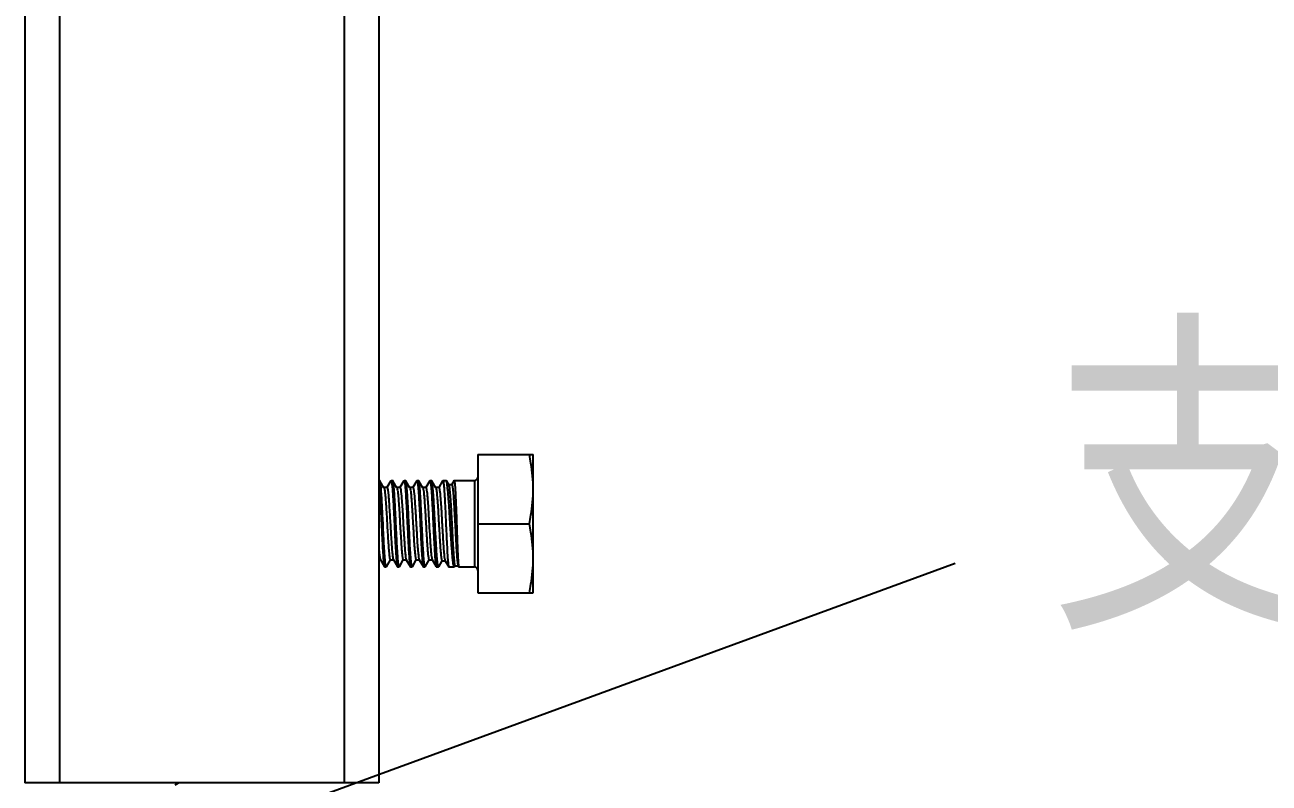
# Model space of a CAD drawing. Extents: x 1680110 to 4798266, y 269661 to 1249705.
# Drawn here: x 2404151 to 2405387, y 647321 to 648074 of the extents above; entities that cross this region are included whole.
import ezdxf

# ---------------------------------------------------------------- set-up
doc = ezdxf.new("R2010")
doc.units = 0
doc.header["$LTSCALE"] = 1000
doc.header["$MEASUREMENT"] = 0
doc.styles.get("Standard").update_dxf_attribs({"font": 'gbenor.shx', "bigfont": 'gbcbig.shx'})
doc.dimstyles.get("Standard").update_dxf_attribs({"dimscale": 100, "dimtxt": 3.5, "dimasz": 1, "dimexe": 2.5, "dimexo": 3, "dimgap": 1.5, "dimtad": 1, "dimdec": 0, "dimzin": 0, "dimdsep": 46, "dimtxsty": 'Standard', "dimblk": 'ARCHTICK', "dimcen": 0.09, "dimadec": 0, "dimazin": 0, "dimtfac": 1, "dimtdec": 0, "dimtix": 1, "dimtmove": 2, "dimatfit": 3, "dimfxl": 1, "dimtolj": 1, "dimtzin": 0, "dimarcsym": 0})

# ---------------------------------------------------------------- blocks, each defined once
blk = doc.blocks.new('gfhhrryyfd')
at = {"linetype": 'Continuous'}
for p, q in [((3692945, -1757267.8), (3692945, -1760122.7)), ((3692979.3, -1757267.8), (3692979.3, -1760122.7)), ((3693262.2, -1757267.8), (3693262.2, -1760122.7)), ((3693296.5, -1757267.8), (3693296.5, -1760122.7)), ((3693395, -1759796.9), (3693449.9, -1759796.9)), ((3693395, -1759796.9), (3693395, -1759934.1)), ((3693449.9, -1759934.1), (3693449.9, -1759796.9)), ((3693296.5, -1759822.6), (3693297.5, -1759822.6)), ((3693301.7, -1759829.8), (3693297.7, -1759822.8)), ((3693304.8, -1759829.6), (3693301.6, -1759829.6)), ((3693308.6, -1759822.8), (3693304.7, -1759829.6)), ((3693308.6, -1759822.8), (3693308.8, -1759822.6)), ((3693308.8, -1759822.6), (3693310.4, -1759822.6)), ((3693310.6, -1759822.8), (3693310.4, -1759822.6)), ((3693314.6, -1759829.8), (3693310.6, -1759822.8)), ((3693317.6, -1759829.6), (3693314.5, -1759829.6)), ((3693321.5, -1759822.8), (3693317.5, -1759829.6)), ((3693321.5, -1759822.8), (3693321.6, -1759822.6)), ((3693321.6, -1759822.6), (3693323.3, -1759822.6)), ((3693323.4, -1759822.8), (3693323.3, -1759822.6)), ((3693327.5, -1759829.8), (3693323.4, -1759822.8)), ((3693330.5, -1759829.6), (3693327.4, -1759829.6)), ((3693334.3, -1759822.8), (3693330.4, -1759829.6)), ((3693334.3, -1759822.8), (3693334.5, -1759822.6)), ((3693334.5, -1759822.6), (3693336.1, -1759822.6)), ((3693336.3, -1759822.8), (3693336.1, -1759822.6)), ((3693340.3, -1759829.8), (3693336.3, -1759822.8)), ((3693343.3, -1759829.6), (3693340.2, -1759829.6)), ((3693340.3, -1759829.8), (3693340.4, -1759829.8)), ((3693347.2, -1759822.8), (3693343.2, -1759829.6)), ((3693347.2, -1759822.8), (3693347.4, -1759822.6)), ((3693347.4, -1759822.6), (3693349, -1759822.6)), ((3693349.2, -1759822.8), (3693349, -1759822.6)), ((3693353.2, -1759829.7), (3693349.2, -1759822.8)), ((3693356.2, -1759829.5), (3693353.1, -1759829.5)), ((3693360, -1759822.8), (3693356.1, -1759829.5)), ((3693360, -1759822.8), (3693360.2, -1759822.6)), ((3693360.2, -1759822.6), (3693363.5, -1759822.6)), ((3693363.7, -1759822.9), (3693363.5, -1759822.6)), ((3693366, -1759826.8), (3693363.7, -1759822.9)), ((3693369.1, -1759826.8), (3693366, -1759826.8)), ((3693366.1, -1759826.9), (3693366, -1759826.8)), ((3693371.3, -1759822.7), (3693369, -1759826.7)), ((3693369, -1759826.7), (3693369, -1759826.8)), ((3693371.3, -1759822.7), (3693371.5, -1759822.6)), ((3693371.5, -1759822.6), (3693391.6, -1759822.6)), ((3693391.6, -1759822.6), (3693391.6, -1759908.4)), ((3693395, -1759865.5), (3693446.1, -1759865.5)), ((3693296.5, -1759901.4), (3693298.2, -1759901.4)), ((3693298.1, -1759901.3), (3693302.2, -1759908.2)), ((3693304.1, -1759908.2), (3693308.1, -1759901.4)), ((3693308, -1759901.4), (3693311.1, -1759901.4)), ((3693311, -1759901.3), (3693315, -1759908.2)), ((3693317, -1759908.2), (3693320.9, -1759901.4)), ((3693320.8, -1759901.4), (3693323.9, -1759901.4)), ((3693323.8, -1759901.3), (3693327.9, -1759908.2)), ((3693329.9, -1759908.2), (3693333.8, -1759901.4)), ((3693333.7, -1759901.4), (3693336.8, -1759901.4)), ((3693336.7, -1759901.3), (3693340.8, -1759908.2)), ((3693342.7, -1759908.2), (3693346.7, -1759901.4)), ((3693346.6, -1759901.4), (3693349.7, -1759901.4)), ((3693349.5, -1759901.1), (3693349.6, -1759901.3)), ((3693349.6, -1759901.3), (3693353.6, -1759908.2)), ((3693356.1, -1759908.2), (3693359.5, -1759902.3)), ((3693359.4, -1759902.3), (3693362.6, -1759902.3)), ((3693362.5, -1759902.2), (3693366, -1759908.3)), ((3693302.2, -1759908.2), (3693302.4, -1759908.4)), ((3693302.4, -1759908.4), (3693304, -1759908.4)), ((3693304.1, -1759908.2), (3693304, -1759908.4)), ((3693315, -1759908.2), (3693315.2, -1759908.4)), ((3693315.2, -1759908.4), (3693316.8, -1759908.4)), ((3693317, -1759908.2), (3693316.8, -1759908.4)), ((3693327.9, -1759908.2), (3693328.1, -1759908.4)), ((3693328.1, -1759908.4), (3693329.7, -1759908.4)), ((3693329.9, -1759908.2), (3693329.7, -1759908.4)), ((3693340.8, -1759908.2), (3693340.9, -1759908.4)), ((3693340.9, -1759908.4), (3693342.5, -1759908.4)), ((3693342.7, -1759908.2), (3693342.5, -1759908.4)), ((3693353.6, -1759908.2), (3693353.8, -1759908.4)), ((3693353.8, -1759908.4), (3693355.9, -1759908.4)), ((3693356.1, -1759908.2), (3693355.9, -1759908.4)), ((3693366, -1759908.3), (3693366.1, -1759908.4)), ((3693366.1, -1759908.4), (3693371.7, -1759908.4)), ((3693372, -1759908.1), (3693371.7, -1759908.4)), ((3693372, -1759908.1), (3693372.4, -1759907.4)), ((3693372.3, -1759907.3), (3693375.5, -1759907.3)), ((3693375.4, -1759907.2), (3693376, -1759908.3)), ((3693376, -1759908.3), (3693376.1, -1759908.4)), ((3693376.1, -1759908.4), (3693391.6, -1759908.4)), ((3693395, -1759934.1), (3693449.9, -1759934.1)), ((3693296.5, -1760122.7), (3692945, -1760122.7)), ((3693094.1, -1760124.8), (3693097.7, -1760122.7))]:
    blk.add_line(p, q, dxfattribs=at)
for centre, start, end in [((3693391.6, -1759819.2), 270, 0), ((3693391.6, -1759911.8), 0, 90)]:
    blk.add_arc(centre, 3.43, start, end, dxfattribs=at)
for points, knots in [([(3693449.9, -1759831.2), (3693449.9, -1759822.6), (3693448.8, -1759811.1), (3693446.6, -1759799.8), (3693446.1, -1759796.9)], [0, 0, 0, 0, 0.749211, 1, 1, 1, 1]), ([(3693296.5, -1759824.1), (3693296.8, -1759826), (3693297.3, -1759831.1), (3693297.9, -1759840.3), (3693298.5, -1759852.2), (3693298.9, -1759860.9), (3693299.1, -1759865.5)], [0, 0, 0, 0, 0.140047, 0.370694, 0.667791, 1, 1, 1, 1]), ([(3693297.7, -1759822.8), (3693297.7, -1759822.8), (3693297.7, -1759822.7), (3693297.6, -1759822.6), (3693297.5, -1759822.6)], [0, 0, 0, 0, 0.33644, 1, 1, 1, 1]), ([(3693299.8, -1759846.7), (3693299.7, -1759843.6), (3693299.4, -1759839.2), (3693299, -1759833.7), (3693298.8, -1759830.3), (3693298.5, -1759827.5), (3693298.3, -1759825.3), (3693298, -1759823.8), (3693297.8, -1759823), (3693297.7, -1759822.8)], [0, 0, 0, 0, 0.384278, 0.548795, 0.691198, 0.809122, 0.900672, 0.964483, 1, 1, 1, 1]), ([(3693301.7, -1759829.8), (3693301.9, -1759830), (3693302.1, -1759830.7), (3693302.3, -1759832), (3693302.6, -1759833.8), (3693302.9, -1759837.3), (3693303.4, -1759842.6), (3693303.7, -1759847.2), (3693303.8, -1759849.7)], [0, 0, 0, 0, 0.038835, 0.104857, 0.1976, 0.315752, 0.620526, 1, 1, 1, 1]), ([(3693304.8, -1759829.6), (3693304.9, -1759829.6), (3693305.2, -1759830.2), (3693305.4, -1759831.1), (3693305.7, -1759832.9), (3693305.9, -1759835.2), (3693306.2, -1759838.2), (3693306.6, -1759843.1), (3693306.9, -1759847), (3693307, -1759849.7)], [0, 0, 0, 0, 0.022134, 0.075093, 0.160257, 0.276417, 0.421479, 0.592671, 1, 1, 1, 1]), ([(3693308.8, -1759822.6), (3693308.8, -1759822.6), (3693309, -1759822.8), (3693309.2, -1759823.3), (3693309.4, -1759824.6), (3693309.7, -1759826.6), (3693310, -1759829.4), (3693310.2, -1759832.9), (3693310.5, -1759837), (3693310.8, -1759841.7), (3693311, -1759845), (3693311.1, -1759846.7)], [0, 0, 0, 0, 0.007293, 0.021459, 0.073997, 0.159035, 0.275243, 0.420481, 0.591942, 0.786408, 1, 1, 1, 1]), ([(3693313.6, -1759865.5), (3693313.4, -1759860.3), (3693313, -1759852.7), (3693312.5, -1759843.1), (3693312.1, -1759836.8), (3693311.8, -1759831.5), (3693311.4, -1759827.4), (3693311.1, -1759824.8), (3693310.8, -1759823.4), (3693310.7, -1759822.9), (3693310.6, -1759822.8)], [0, 0, 0, 0, 0.363934, 0.530187, 0.678191, 0.802879, 0.899992, 0.966292, 0.987243, 1, 1, 1, 1]), ([(3693314.6, -1759829.8), (3693314.7, -1759829.9), (3693314.8, -1759830.4), (3693315.1, -1759831.6), (3693315.4, -1759834), (3693315.8, -1759837.7), (3693316.2, -1759842.3), (3693316.6, -1759847.8), (3693317, -1759854), (3693317.3, -1759860.5), (3693317.7, -1759867.3), (3693318.1, -1759873.9), (3693318.5, -1759880.3), (3693318.9, -1759886.1), (3693319.2, -1759891.2), (3693319.6, -1759895.4), (3693319.9, -1759898.2), (3693320.2, -1759899.9), (3693320.4, -1759900.7), (3693320.6, -1759901.2), (3693320.7, -1759901.4), (3693320.8, -1759901.4)], [0, 0, 0, 0, 0.007395, 0.019019, 0.054844, 0.106491, 0.172173, 0.249556, 0.335869, 0.428015, 0.522682, 0.616468, 0.706, 0.788063, 0.859716, 0.918399, 0.962047, 0.977755, 0.989231, 0.996485, 1, 1, 1, 1]), ([(3693317.6, -1759829.6), (3693317.7, -1759829.6), (3693317.9, -1759829.8), (3693318, -1759830.3), (3693318.2, -1759831.1), (3693318.5, -1759832.8), (3693318.8, -1759835.6), (3693319.2, -1759839.8), (3693319.6, -1759844.9), (3693320, -1759850.7), (3693320.4, -1759857.1), (3693320.7, -1759863.8), (3693321.1, -1759870.5), (3693321.5, -1759877.1), (3693321.9, -1759883.2), (3693322.3, -1759888.7), (3693322.6, -1759893.4), (3693323, -1759897), (3693323.3, -1759899.4), (3693323.6, -1759900.7), (3693323.8, -1759901.1), (3693323.8, -1759901.3)], [0, 0, 0, 0, 0.003516, 0.010771, 0.022251, 0.037961, 0.081618, 0.140314, 0.21198, 0.294058, 0.383605, 0.477402, 0.572078, 0.664229, 0.750542, 0.827917, 0.893586, 0.945213, 0.981012, 0.992619, 1, 1, 1, 1]), ([(3693321.6, -1759822.6), (3693321.7, -1759822.6), (3693321.9, -1759823), (3693322.1, -1759823.6), (3693322.3, -1759824.6), (3693322.5, -1759826), (3693322.7, -1759827.8), (3693322.9, -1759830.9), (3693323.3, -1759835.6), (3693323.7, -1759842), (3693324.1, -1759849.3), (3693324.5, -1759857.3), (3693324.7, -1759862.7), (3693324.9, -1759865.5)], [0, 0, 0, 0, 0.006687, 0.021748, 0.045922, 0.079138, 0.121135, 0.17154, 0.295605, 0.446631, 0.618866, 0.805704, 1, 1, 1, 1]), ([(3693326.5, -1759865.5), (3693326.2, -1759860.3), (3693325.9, -1759852.7), (3693325.3, -1759843.1), (3693325, -1759836.8), (3693324.6, -1759831.5), (3693324.2, -1759827.4), (3693323.9, -1759824.8), (3693323.7, -1759823.4), (3693323.5, -1759822.9), (3693323.4, -1759822.8)], [0, 0, 0, 0, 0.363936, 0.530191, 0.678194, 0.802878, 0.899991, 0.966291, 0.987243, 1, 1, 1, 1]), ([(3693327.5, -1759829.8), (3693327.6, -1759829.9), (3693327.7, -1759830.4), (3693328, -1759831.6), (3693328.3, -1759834), (3693328.7, -1759837.7), (3693329.1, -1759842.3), (3693329.4, -1759847.8), (3693329.8, -1759854), (3693330.2, -1759860.5), (3693330.6, -1759867.3), (3693331, -1759873.9), (3693331.3, -1759880.3), (3693331.7, -1759886.1), (3693332.1, -1759891.2), (3693332.5, -1759895.4), (3693332.8, -1759898.2), (3693333.1, -1759899.9), (3693333.3, -1759900.7), (3693333.4, -1759901.2), (3693333.6, -1759901.4), (3693333.7, -1759901.4)], [0, 0, 0, 0, 0.007397, 0.019019, 0.054844, 0.106491, 0.172173, 0.249556, 0.335869, 0.428015, 0.522683, 0.616468, 0.706, 0.788064, 0.859716, 0.918399, 0.962047, 0.977754, 0.989232, 0.996484, 1, 1, 1, 1]), ([(3693330.5, -1759829.6), (3693330.6, -1759829.6), (3693330.7, -1759829.8), (3693330.9, -1759830.3), (3693331.1, -1759831.1), (3693331.4, -1759832.8), (3693331.7, -1759835.6), (3693332.1, -1759839.8), (3693332.4, -1759844.9), (3693332.8, -1759850.7), (3693333.2, -1759857.1), (3693333.6, -1759863.8), (3693334, -1759870.5), (3693334.4, -1759877.1), (3693334.7, -1759883.2), (3693335.1, -1759888.7), (3693335.5, -1759893.4), (3693335.9, -1759897), (3693336.2, -1759899.4), (3693336.5, -1759900.7), (3693336.6, -1759901.1), (3693336.7, -1759901.3)], [0, 0, 0, 0, 0.003515, 0.010771, 0.022249, 0.037962, 0.081619, 0.140314, 0.21198, 0.294058, 0.383605, 0.477402, 0.572078, 0.664229, 0.750541, 0.827917, 0.893586, 0.945213, 0.981012, 0.992621, 1, 1, 1, 1]), ([(3693334.5, -1759822.6), (3693334.6, -1759822.6), (3693334.8, -1759823), (3693334.9, -1759823.6), (3693335.1, -1759824.6), (3693335.3, -1759826), (3693335.5, -1759827.8), (3693335.8, -1759830.9), (3693336.1, -1759835.6), (3693336.5, -1759842), (3693336.9, -1759849.3), (3693337.3, -1759857.3), (3693337.6, -1759862.7), (3693337.7, -1759865.5)], [0, 0, 0, 0, 0.006686, 0.021748, 0.045922, 0.079137, 0.121134, 0.171539, 0.2956, 0.446625, 0.618862, 0.805702, 1, 1, 1, 1]), ([(3693339.3, -1759865.5), (3693339.1, -1759860.3), (3693338.7, -1759852.7), (3693338.2, -1759843.1), (3693337.8, -1759836.8), (3693337.5, -1759831.5), (3693337.1, -1759827.4), (3693336.8, -1759824.8), (3693336.5, -1759823.4), (3693336.4, -1759822.9), (3693336.3, -1759822.8)], [0, 0, 0, 0, 0.363938, 0.530193, 0.678196, 0.802878, 0.89999, 0.96629, 0.987243, 1, 1, 1, 1]), ([(3693340.4, -1759829.8), (3693340.6, -1759830.3), (3693340.8, -1759831.7), (3693341.2, -1759834.3), (3693341.6, -1759838), (3693341.9, -1759842.7), (3693342.3, -1759848.3), (3693342.7, -1759854.4), (3693343.1, -1759860.9), (3693343.5, -1759867.6), (3693343.8, -1759874.2), (3693344.2, -1759880.5), (3693344.6, -1759886.3), (3693345, -1759891.3), (3693345.3, -1759895.5), (3693345.7, -1759898.2), (3693345.9, -1759899.9), (3693346.1, -1759900.7), (3693346.3, -1759901.2), (3693346.5, -1759901.4), (3693346.6, -1759901.4)], [0, 0, 0, 0, 0.020603, 0.057806, 0.110504, 0.176892, 0.254638, 0.340995, 0.432905, 0.527106, 0.620258, 0.709056, 0.790352, 0.861271, 0.919315, 0.962468, 0.977994, 0.989339, 0.996513, 1, 1, 1, 1]), ([(3693343.3, -1759829.6), (3693343.4, -1759829.6), (3693343.6, -1759829.8), (3693343.7, -1759830.3), (3693343.9, -1759831.1), (3693344.2, -1759832.7), (3693344.5, -1759835.5), (3693344.9, -1759839.5), (3693345.3, -1759844.5), (3693345.7, -1759850.2), (3693346, -1759856.4), (3693346.5, -1759865.1), (3693347, -1759873.9), (3693347.5, -1759882.2), (3693347.9, -1759887.8), (3693348.3, -1759892.5), (3693348.6, -1759896.4), (3693349, -1759899.1), (3693349.3, -1759900.6), (3693349.5, -1759901.1)], [0, 0, 0, 0, 0.003451, 0.010528, 0.02171, 0.037015, 0.079558, 0.136815, 0.206829, 0.287179, 0.375068, 0.467432, 0.652658, 0.739058, 0.81724, 0.884486, 0.938474, 0.977372, 1, 1, 1, 1]), ([(3693347.4, -1759822.6), (3693347.5, -1759822.6), (3693347.6, -1759823), (3693347.8, -1759823.6), (3693348, -1759824.6), (3693348.2, -1759826), (3693348.4, -1759827.8), (3693348.7, -1759830.9), (3693349, -1759835.6), (3693349.4, -1759842), (3693349.8, -1759849.3), (3693350.2, -1759857.3), (3693350.4, -1759862.7), (3693350.6, -1759865.5)], [0, 0, 0, 0, 0.006686, 0.021748, 0.045923, 0.079138, 0.121135, 0.171539, 0.295599, 0.446623, 0.618861, 0.805701, 1, 1, 1, 1]), ([(3693352.4, -1759865.5), (3693352.1, -1759860.3), (3693351.7, -1759852.8), (3693351.2, -1759843.1), (3693350.8, -1759836.9), (3693350.4, -1759831.6), (3693350, -1759827.5), (3693349.7, -1759824.8), (3693349.4, -1759823.4), (3693349.3, -1759823), (3693349.2, -1759822.8)], [0, 0, 0, 0, 0.36329, 0.529314, 0.6772, 0.8019, 0.899174, 0.965796, 0.986969, 1, 1, 1, 1]), ([(3693353.2, -1759829.7), (3693353.3, -1759829.9), (3693353.4, -1759830.3), (3693353.7, -1759831.6), (3693354, -1759834), (3693354.4, -1759837.8), (3693354.8, -1759842.5), (3693355.2, -1759848.1), (3693355.6, -1759854.4), (3693355.9, -1759861), (3693356.3, -1759867.9), (3693356.7, -1759874.6), (3693357.1, -1759881.1), (3693357.5, -1759887), (3693357.8, -1759892.1), (3693358.2, -1759896.3), (3693358.6, -1759899.1), (3693358.8, -1759900.8), (3693359, -1759901.6), (3693359.2, -1759902.1), (3693359.3, -1759902.3), (3693359.4, -1759902.3)], [0, 0, 0, 0, 0.007409, 0.01909, 0.055149, 0.107148, 0.173245, 0.251046, 0.337725, 0.430132, 0.524922, 0.618672, 0.708016, 0.789761, 0.861007, 0.919255, 0.962504, 0.978047, 0.989392, 0.996551, 1, 1, 1, 1]), ([(3693356.2, -1759829.5), (3693356.3, -1759829.5), (3693356.5, -1759829.8), (3693356.6, -1759830.3), (3693356.8, -1759831.1), (3693357.1, -1759832.8), (3693357.4, -1759835.7), (3693357.8, -1759840), (3693358.2, -1759845.2), (3693358.6, -1759851.1), (3693359, -1759857.6), (3693359.3, -1759864.4), (3693359.7, -1759871.2), (3693360.1, -1759877.8), (3693360.5, -1759884), (3693360.9, -1759889.6), (3693361.2, -1759894.3), (3693361.6, -1759897.9), (3693361.9, -1759900.3), (3693362.2, -1759901.6), (3693362.4, -1759902), (3693362.5, -1759902.2)], [0, 0, 0, 0, 0.003529, 0.010847, 0.022435, 0.038293, 0.08234, 0.141503, 0.213655, 0.296174, 0.386062, 0.480058, 0.574763, 0.666765, 0.752768, 0.829708, 0.894868, 0.945981, 0.981331, 0.99276, 1, 1, 1, 1]), ([(3693360.2, -1759822.6), (3693360.3, -1759822.6), (3693360.5, -1759823), (3693360.6, -1759823.6), (3693360.8, -1759824.6), (3693361, -1759826), (3693361.2, -1759827.8), (3693361.4, -1759830.9), (3693361.8, -1759835.6), (3693362.1, -1759842), (3693362.5, -1759849.3), (3693362.9, -1759857.3), (3693363.1, -1759862.7), (3693363.2, -1759865.5)], [0, 0, 0, 0, 0.006577, 0.021598, 0.045743, 0.078947, 0.120936, 0.171341, 0.295421, 0.446481, 0.618759, 0.805647, 1, 1, 1, 1]), ([(3693367.5, -1759865.5), (3693367.1, -1759860.4), (3693366.7, -1759852.9), (3693366.1, -1759843.3), (3693365.6, -1759837.1), (3693365.1, -1759831.8), (3693364.7, -1759827.7), (3693364.3, -1759825), (3693364, -1759823.5), (3693363.8, -1759823), (3693363.7, -1759822.9)], [0, 0, 0, 0, 0.359931, 0.524763, 0.672002, 0.796741, 0.894844, 0.963163, 0.985535, 1, 1, 1, 1]), ([(3693366.1, -1759826.9), (3693366.2, -1759827.1), (3693366.3, -1759827.6), (3693366.6, -1759829), (3693366.9, -1759831.7), (3693367.3, -1759835.9), (3693367.7, -1759841.2), (3693368.1, -1759847.5), (3693368.5, -1759854.4), (3693368.9, -1759861.8), (3693369.3, -1759869.4), (3693369.6, -1759876.9), (3693370, -1759884), (3693370.4, -1759890.5), (3693370.8, -1759896.1), (3693371.1, -1759900.7), (3693371.5, -1759903.8), (3693371.7, -1759905.6), (3693371.9, -1759906.5), (3693372.1, -1759907), (3693372.2, -1759907.3), (3693372.3, -1759907.3)], [0, 0, 0, 0, 0.007107, 0.018639, 0.0548, 0.107312, 0.174177, 0.252841, 0.34033, 0.433375, 0.528546, 0.622381, 0.711512, 0.792794, 0.863403, 0.920942, 0.963521, 0.978774, 0.989867, 0.996808, 1, 1, 1, 1]), ([(3693369.1, -1759826.8), (3693369.2, -1759826.8), (3693369.4, -1759827.1), (3693369.5, -1759827.6), (3693369.7, -1759828.6), (3693370, -1759830.5), (3693370.4, -1759833.8), (3693370.7, -1759838.6), (3693371.1, -1759844.5), (3693371.5, -1759851.2), (3693371.9, -1759858.4), (3693372.3, -1759865.9), (3693372.7, -1759873.5), (3693373.1, -1759880.8), (3693373.4, -1759887.6), (3693373.8, -1759893.7), (3693374.2, -1759898.7), (3693374.5, -1759902.7), (3693374.9, -1759905.2), (3693375.1, -1759906.6), (3693375.3, -1759907), (3693375.4, -1759907.2)], [0, 0, 0, 0, 0.00344, 0.010899, 0.022787, 0.039077, 0.08427, 0.144807, 0.218371, 0.302169, 0.393053, 0.48765, 0.582499, 0.674175, 0.759417, 0.835242, 0.899047, 0.9487, 0.982621, 0.993382, 1, 1, 1, 1]), ([(3693371.5, -1759822.6), (3693371.5, -1759822.6), (3693371.7, -1759823), (3693371.8, -1759823.6), (3693371.9, -1759824.6), (3693372.1, -1759826), (3693372.2, -1759827.8), (3693372.5, -1759830.9), (3693372.7, -1759835.6), (3693373, -1759842), (3693373.3, -1759849.3), (3693373.6, -1759857.3), (3693373.8, -1759862.7), (3693373.9, -1759865.5)], [0, 0, 0, 0, 0.006021, 0.020821, 0.044863, 0.078011, 0.119986, 0.170402, 0.294571, 0.445788, 0.618273, 0.805395, 1, 1, 1, 1]), ([(3693446.1, -1759865.5), (3693446.6, -1759862.7), (3693448.8, -1759851.4), (3693449.9, -1759839.8), (3693449.9, -1759831.2)], [0, 0, 0, 0, 0.250789, 1, 1, 1, 1]), ([(3693300.8, -1759865.5), (3693300.7, -1759863.9), (3693300.4, -1759857.6), (3693300.1, -1759851.3), (3693299.8, -1759846.7)], [0, 0, 0, 0, 0.258222, 1, 1, 1, 1]), ([(3693303.8, -1759849.7), (3693304, -1759852.6), (3693304.4, -1759858.5), (3693304.9, -1759867.3), (3693305.4, -1759876.1), (3693305.9, -1759884.1), (3693306.3, -1759890.2), (3693306.7, -1759894.3), (3693306.9, -1759896.8), (3693307.2, -1759898.7), (3693307.4, -1759900.1), (3693307.6, -1759900.9), (3693307.8, -1759901.4), (3693308, -1759901.4)], [0, 0, 0, 0, 0.165501, 0.339784, 0.511803, 0.670616, 0.80615, 0.862438, 0.909852, 0.947659, 0.975319, 0.992557, 1, 1, 1, 1]), ([(3693307, -1759849.7), (3693307.4, -1759855.3), (3693307.9, -1759863.7), (3693308.5, -1759874.8), (3693309, -1759882.7), (3693309.5, -1759889.5), (3693309.9, -1759894.4), (3693310.2, -1759897.6), (3693310.5, -1759899.2), (3693310.7, -1759900.4), (3693310.9, -1759901), (3693311, -1759901.3)], [0, 0, 0, 0, 0.324453, 0.489839, 0.64461, 0.779868, 0.887864, 0.929656, 0.962499, 0.985988, 1, 1, 1, 1]), ([(3693311.1, -1759846.7), (3693311.1, -1759848.2), (3693311.5, -1759854.5), (3693311.8, -1759860.7), (3693312, -1759865.5)], [0, 0, 0, 0, 0.238495, 1, 1, 1, 1]), ([(3693299.1, -1759865.5), (3693299.4, -1759870.7), (3693299.7, -1759878.3), (3693300.3, -1759888), (3693300.6, -1759894.2), (3693301, -1759899.5), (3693301.4, -1759903.6), (3693301.7, -1759906.2), (3693302, -1759907.6), (3693302.1, -1759908.1), (3693302.2, -1759908.2)], [0, 0, 0, 0, 0.363997, 0.530272, 0.678287, 0.802974, 0.90007, 0.966338, 0.987267, 1, 1, 1, 1]), ([(3693304, -1759908.4), (3693303.9, -1759908.4), (3693303.7, -1759908), (3693303.5, -1759907.4), (3693303.3, -1759906.4), (3693303.1, -1759905), (3693302.9, -1759903.2), (3693302.7, -1759900.1), (3693302.3, -1759895.4), (3693301.9, -1759889), (3693301.5, -1759881.7), (3693301.1, -1759873.8), (3693300.9, -1759868.3), (3693300.8, -1759865.5)], [0, 0, 0, 0, 0.006687, 0.021749, 0.045924, 0.07914, 0.121138, 0.171544, 0.295611, 0.44664, 0.618872, 0.805705, 1, 1, 1, 1]), ([(3693312, -1759865.5), (3693312.2, -1759870.7), (3693312.6, -1759878.3), (3693313.1, -1759888), (3693313.5, -1759894.2), (3693313.9, -1759899.5), (3693314.2, -1759903.6), (3693314.5, -1759906.2), (3693314.8, -1759907.6), (3693315, -1759908.1), (3693315, -1759908.2)], [0, 0, 0, 0, 0.363992, 0.530264, 0.678281, 0.802969, 0.900068, 0.966337, 0.987267, 1, 1, 1, 1]), ([(3693316.8, -1759908.4), (3693316.7, -1759908.4), (3693316.5, -1759908), (3693316.4, -1759907.4), (3693316.2, -1759906.4), (3693316, -1759905), (3693315.8, -1759903.2), (3693315.5, -1759900.1), (3693315.2, -1759895.4), (3693314.8, -1759889), (3693314.4, -1759881.7), (3693314, -1759873.8), (3693313.7, -1759868.3), (3693313.6, -1759865.5)], [0, 0, 0, 0, 0.006687, 0.02175, 0.045925, 0.079141, 0.121139, 0.171544, 0.29561, 0.446639, 0.618874, 0.805705, 1, 1, 1, 1]), ([(3693324.9, -1759865.5), (3693325.1, -1759870.7), (3693325.5, -1759878.3), (3693326, -1759888), (3693326.4, -1759894.2), (3693326.7, -1759899.5), (3693327.1, -1759903.6), (3693327.4, -1759906.2), (3693327.7, -1759907.6), (3693327.8, -1759908.1), (3693327.9, -1759908.2)], [0, 0, 0, 0, 0.36399, 0.530265, 0.678283, 0.80297, 0.900067, 0.966336, 0.987267, 1, 1, 1, 1]), ([(3693329.7, -1759908.4), (3693329.6, -1759908.4), (3693329.4, -1759908), (3693329.2, -1759907.4), (3693329, -1759906.4), (3693328.9, -1759905), (3693328.7, -1759903.2), (3693328.4, -1759900.1), (3693328, -1759895.4), (3693327.6, -1759889), (3693327.3, -1759881.7), (3693326.9, -1759873.8), (3693326.6, -1759868.3), (3693326.5, -1759865.5)], [0, 0, 0, 0, 0.006687, 0.02175, 0.045926, 0.079142, 0.121139, 0.171543, 0.295606, 0.446635, 0.618871, 0.805705, 1, 1, 1, 1]), ([(3693337.7, -1759865.5), (3693338, -1759870.7), (3693338.3, -1759878.3), (3693338.8, -1759888), (3693339.2, -1759894.2), (3693339.6, -1759899.5), (3693339.9, -1759903.6), (3693340.2, -1759906.2), (3693340.5, -1759907.6), (3693340.7, -1759908.1), (3693340.8, -1759908.2)], [0, 0, 0, 0, 0.363992, 0.53027, 0.678287, 0.802972, 0.900066, 0.966335, 0.987267, 1, 1, 1, 1]), ([(3693342.5, -1759908.4), (3693342.4, -1759908.4), (3693342.3, -1759908), (3693342.1, -1759907.4), (3693341.9, -1759906.4), (3693341.7, -1759905), (3693341.5, -1759903.2), (3693341.2, -1759900.1), (3693340.9, -1759895.4), (3693340.5, -1759889), (3693340.1, -1759881.7), (3693339.7, -1759873.8), (3693339.5, -1759868.3), (3693339.3, -1759865.5)], [0, 0, 0, 0, 0.006687, 0.021749, 0.045924, 0.07914, 0.121137, 0.17154, 0.295601, 0.446627, 0.618864, 0.805703, 1, 1, 1, 1]), ([(3693350.6, -1759865.5), (3693350.8, -1759870.7), (3693351.2, -1759878.3), (3693351.7, -1759888), (3693352.1, -1759894.2), (3693352.4, -1759899.5), (3693352.8, -1759903.6), (3693353.1, -1759906.2), (3693353.4, -1759907.6), (3693353.5, -1759908.1), (3693353.6, -1759908.2)], [0, 0, 0, 0, 0.363998, 0.530276, 0.678291, 0.802973, 0.900067, 0.966336, 0.987267, 1, 1, 1, 1]), ([(3693355.9, -1759908.4), (3693355.8, -1759908.4), (3693355.6, -1759908), (3693355.4, -1759907.4), (3693355.2, -1759906.4), (3693354.9, -1759904.3), (3693354.5, -1759900.7), (3693354.1, -1759895.4), (3693353.7, -1759889), (3693353.3, -1759881.7), (3693352.8, -1759873.8), (3693352.5, -1759868.3), (3693352.4, -1759865.5)], [0, 0, 0, 0, 0.007081, 0.022303, 0.046557, 0.07981, 0.172207, 0.296205, 0.44712, 0.619207, 0.805877, 1, 1, 1, 1]), ([(3693363.2, -1759865.5), (3693363.5, -1759870.7), (3693363.8, -1759878.3), (3693364.3, -1759888.1), (3693364.6, -1759894.4), (3693364.9, -1759899.6), (3693365.2, -1759903.3), (3693365.5, -1759905.6), (3693365.6, -1759906.8), (3693365.8, -1759907.7), (3693365.9, -1759908.1), (3693366, -1759908.3)], [0, 0, 0, 0, 0.366142, 0.533181, 0.681612, 0.806274, 0.90284, 0.939518, 0.968031, 0.988196, 1, 1, 1, 1]), ([(3693371.7, -1759908.4), (3693371.5, -1759908.4), (3693371.3, -1759908.1), (3693371.1, -1759907.4), (3693370.8, -1759906.4), (3693370.4, -1759904.3), (3693370, -1759900.7), (3693369.5, -1759895.4), (3693369, -1759889), (3693368.5, -1759881.7), (3693368, -1759873.8), (3693367.6, -1759868.3), (3693367.5, -1759865.5)], [0, 0, 0, 0, 0.007835, 0.023392, 0.047821, 0.08116, 0.173569, 0.297436, 0.448123, 0.619913, 0.806242, 1, 1, 1, 1]), ([(3693373.9, -1759865.5), (3693374, -1759868.2), (3693374.1, -1759873.5), (3693374.4, -1759881.2), (3693374.7, -1759888.3), (3693374.9, -1759894.6), (3693375.2, -1759899.9), (3693375.4, -1759903.6), (3693375.6, -1759905.8), (3693375.7, -1759907), (3693375.9, -1759907.8), (3693375.9, -1759908.2), (3693376, -1759908.3)], [0, 0, 0, 0, 0.188442, 0.370144, 0.538605, 0.687798, 0.812406, 0.907981, 0.943781, 0.971161, 0.989909, 1, 1, 1, 1]), ([(3693449.9, -1759899.8), (3693449.9, -1759891.2), (3693448.8, -1759879.6), (3693446.6, -1759868.3), (3693446.1, -1759865.5)], [0, 0, 0, 0, 0.749211, 1, 1, 1, 1]), ([(3693296.5, -1759887.5), (3693296.6, -1759889.3), (3693296.8, -1759892.4), (3693297.2, -1759896.5), (3693297.6, -1759899.2), (3693297.9, -1759900.6), (3693298, -1759901.1), (3693298.1, -1759901.3)], [0, 0, 0, 0, 0.381828, 0.682922, 0.89127, 0.958208, 1, 1, 1, 1]), ([(3693446.1, -1759934.1), (3693446.6, -1759931.3), (3693448.8, -1759920), (3693449.9, -1759908.4), (3693449.9, -1759899.8)], [0, 0, 0, 0, 0.250789, 1, 1, 1, 1])]:
    blk.add_open_spline(points, degree=3, knots=knots, dxfattribs=at)
at = {"insert": (3693963.9, -1759692.4), "char_height": 250.906, "attachment_point": 1}
blk.add_mtext('{\\fSimSun|b0|i0|c134|p2;\\W0.8;\\C7;支撑螺杆}', dxfattribs=at)
blk.add_leader([(3693091.1, -1760189.5), (3693869, -1759904.5)], dimstyle='Standard', override={"dimgap": 20, "dimtad": 0})

msp = doc.modelspace()

# ---------------------------------------------------------------- block references
at = {"lineweight": -3, "xscale": 0.9999959468841553, "yscale": 0.9999959506094456, "zscale": 0.9999959495959999}
msp.add_blockref('gfhhrryyfd', (-1288778.8, 2407437.3), dxfattribs=at)

doc.saveas('drawing.dxf')
